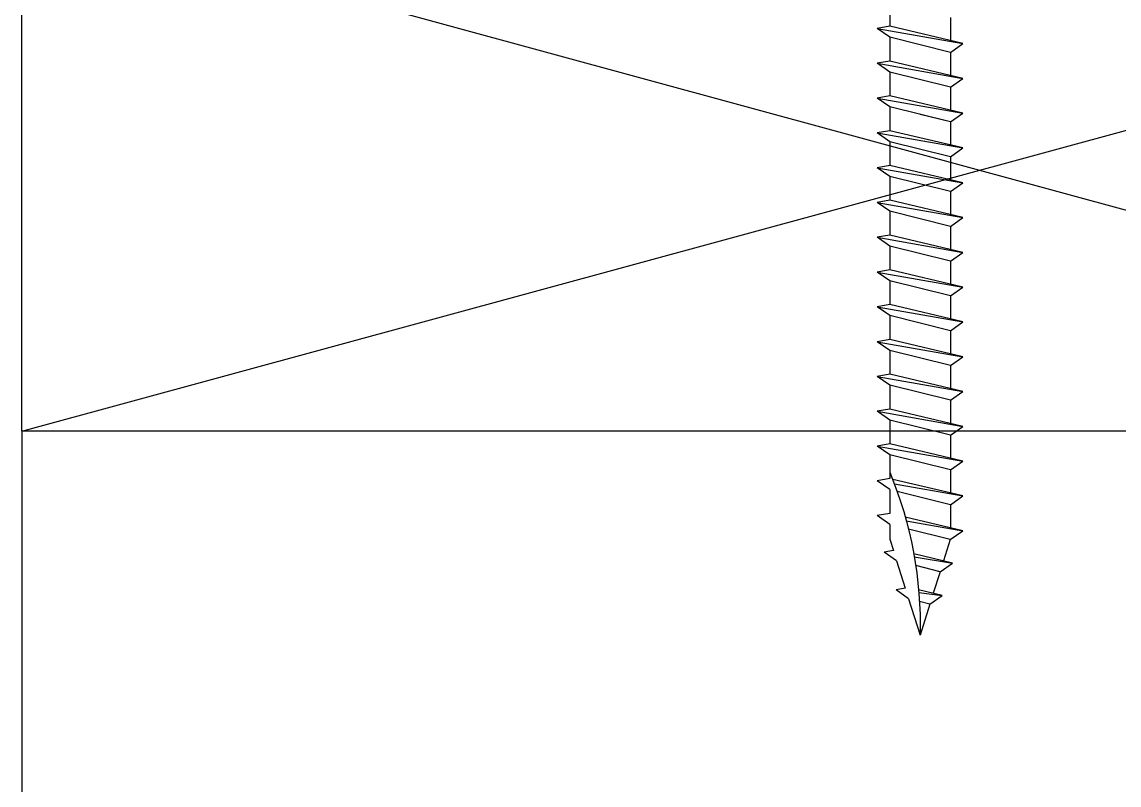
# Model space of a CAD drawing. Header units: inches. Extents: x -2661 to 42767, y -1222 to 9099.
# Drawn here: x 733.078 to 736.23, y 2429.613 to 2431.806 of the extents above; entities that cross this region are included whole.
import ezdxf

# ---------------------------------------------------------------- set-up
doc = ezdxf.new("R2010")
doc.units = ezdxf.units.IN
doc.header["$LTSCALE"] = 12
doc.header["$MEASUREMENT"] = 0
doc.layers.get('0').update_dxf_attribs({"linetype": 'CONTINUOUS'})
doc.layers.add('S-SIMPSON', color=2, linetype='CONTINUOUS')
doc.layers.add('S-WOOD', color=3, linetype='CONTINUOUS')

# ---------------------------------------------------------------- blocks, each defined once
blk = doc.blocks.new('*U1284')
blk.add_lwpolyline([(1.5, -5.5), (0, -5.5), (0, 0), (1.5, 0)], close=True)
at = {"layer": 'S-WOOD', "color": 2}
for p, q in [((1.5, -5.5), (0, 0)), ((1.5, 0), (0, -5.5))]:
    blk.add_line(p, q, dxfattribs=at)
blk = doc.blocks.new('SIP SCREW')
at = {"layer": 'S-SIMPSON', "color": 1}
for p, q in [((0.087, -12.2679), (0.087, -12.3363)), ((0.087, -12.2679), (0.087, -12.3363)), ((0.087, -12.2679), (0.087, -12.3363)), ((0.087, -12.2679), (0.087, -12.3363)), ((0.087, -12.2679), (0.087, -12.3363)), ((-0.087, -12.3112), (-0.087, -12.3775)), ((-0.087, -12.3112), (-0.087, -12.3775)), ((-0.087, -12.3112), (-0.087, -12.3775)), ((-0.087, -12.3112), (-0.087, -12.3775)), ((-0.087, -12.3112), (-0.087, -12.3775)), ((-0.123, -12.386), (0.087, -12.3363)), ((-0.123, -12.386), (0.087, -12.3363)), ((-0.123, -12.386), (0.087, -12.3363)), ((0.123, -12.3427), (-0.123, -12.386)), ((0.123, -12.3427), (-0.123, -12.386)), ((0.123, -12.3427), (-0.123, -12.386)), ((0.087, -12.3363), (0.123, -12.3427)), ((0.087, -12.3363), (0.123, -12.3427)), ((0.087, -12.3363), (0.123, -12.3427)), ((0.087, -12.3679), (0.123, -12.3427)), ((0.087, -12.3679), (0.123, -12.3427)), ((0.087, -12.3679), (0.123, -12.3427)), ((-0.087, -12.4112), (-0.123, -12.386)), ((-0.087, -12.4112), (-0.123, -12.386)), ((-0.087, -12.4112), (-0.123, -12.386)), ((-0.087, -12.4112), (0.087, -12.3679)), ((-0.087, -12.4112), (0.087, -12.3679)), ((-0.087, -12.4112), (0.087, -12.3679)), ((0.087, -12.3679), (0.087, -12.4363)), ((0.087, -12.3679), (0.087, -12.4363)), ((0.087, -12.3679), (0.087, -12.4363)), ((0.087, -12.3679), (0.087, -12.4363)), ((0.087, -12.3679), (0.087, -12.4363)), ((0.087, -12.3679), (0.087, -12.4363)), ((0.087, -12.3679), (0.087, -12.4363)), ((0.087, -12.3679), (0.087, -12.4363)), ((-0.087, -12.4112), (-0.087, -12.4775)), ((-0.087, -12.4112), (-0.087, -12.4775)), ((-0.087, -12.4112), (-0.087, -12.4775)), ((-0.087, -12.4112), (-0.087, -12.4775)), ((-0.087, -12.4112), (-0.087, -12.4775)), ((-0.087, -12.4112), (-0.087, -12.4775)), ((-0.087, -12.4112), (-0.087, -12.4775)), ((-0.087, -12.4112), (-0.087, -12.4775)), ((-0.123, -12.486), (0.087, -12.4363)), ((-0.123, -12.486), (0.087, -12.4363)), ((-0.123, -12.486), (0.087, -12.4363)), ((-0.123, -12.486), (0.087, -12.4363)), ((0.123, -12.4427), (-0.123, -12.486)), ((0.123, -12.4427), (-0.123, -12.486)), ((0.123, -12.4427), (-0.123, -12.486)), ((0.123, -12.4427), (-0.123, -12.486)), ((0.087, -12.4363), (0.123, -12.4427)), ((0.087, -12.4363), (0.123, -12.4427)), ((0.087, -12.4363), (0.123, -12.4427)), ((0.087, -12.4363), (0.123, -12.4427)), ((0.087, -12.4679), (0.123, -12.4427)), ((0.087, -12.4679), (0.123, -12.4427)), ((0.087, -12.4679), (0.123, -12.4427)), ((0.087, -12.4679), (0.123, -12.4427)), ((-0.087, -12.5112), (0.087, -12.4679)), ((-0.087, -12.5112), (0.087, -12.4679)), ((-0.087, -12.5112), (0.087, -12.4679)), ((-0.087, -12.5112), (0.087, -12.4679)), ((0.087, -12.4679), (0.087, -12.5363)), ((0.087, -12.4679), (0.087, -12.5363)), ((0.087, -12.4679), (0.087, -12.5363)), ((0.087, -12.4679), (0.087, -12.5363)), ((0.087, -12.4679), (0.087, -12.5363)), ((0.087, -12.4679), (0.087, -12.5363)), ((-0.087, -12.5112), (-0.123, -12.486)), ((-0.087, -12.5112), (-0.123, -12.486)), ((-0.087, -12.5112), (-0.123, -12.486)), ((-0.087, -12.5112), (-0.123, -12.486)), ((-0.087, -12.5112), (-0.087, -12.5775)), ((-0.087, -12.5112), (-0.087, -12.5775)), ((-0.087, -12.5112), (-0.087, -12.5775)), ((-0.087, -12.5112), (-0.087, -12.5775)), ((-0.087, -12.5112), (-0.087, -12.5775)), ((-0.087, -12.5112), (-0.087, -12.5775)), ((-0.123, -12.586), (0.087, -12.5363)), ((-0.123, -12.586), (0.087, -12.5363)), ((-0.123, -12.586), (0.087, -12.5363)), ((-0.123, -12.586), (0.087, -12.5363)), ((0.123, -12.5427), (-0.123, -12.586)), ((0.123, -12.5427), (-0.123, -12.586)), ((0.123, -12.5427), (-0.123, -12.586)), ((0.123, -12.5427), (-0.123, -12.586)), ((0.087, -12.5363), (0.123, -12.5427)), ((0.087, -12.5363), (0.123, -12.5427)), ((0.087, -12.5363), (0.123, -12.5427)), ((0.087, -12.5363), (0.123, -12.5427)), ((0.087, -12.5679), (0.123, -12.5427)), ((0.087, -12.5679), (0.123, -12.5427)), ((0.087, -12.5679), (0.123, -12.5427)), ((0.087, -12.5679), (0.123, -12.5427)), ((-0.087, -12.6112), (0.087, -12.5679)), ((-0.087, -12.6112), (0.087, -12.5679)), ((-0.087, -12.6112), (0.087, -12.5679)), ((-0.087, -12.6112), (0.087, -12.5679)), ((0.087, -12.5679), (0.087, -12.6363)), ((0.087, -12.5679), (0.087, -12.6363)), ((0.087, -12.5679), (0.087, -12.6363)), ((0.087, -12.5679), (0.087, -12.6363)), ((0.087, -12.5679), (0.087, -12.6363)), ((0.087, -12.5679), (0.087, -12.6363)), ((0.087, -12.5679), (0.087, -12.6363)), ((-0.087, -12.6112), (-0.123, -12.586)), ((-0.087, -12.6112), (-0.123, -12.586)), ((-0.087, -12.6112), (-0.123, -12.586)), ((-0.087, -12.6112), (-0.123, -12.586)), ((-0.087, -12.6112), (-0.123, -12.586)), ((-0.087, -12.6112), (0, -12.5896)), ((-0.123, -12.686), (0.087, -12.6363)), ((-0.123, -12.686), (0.087, -12.6363)), ((-0.123, -12.686), (0.087, -12.6363)), ((-0.123, -12.686), (0.087, -12.6363)), ((-0.087, -12.6112), (-0.087, -12.6775)), ((-0.087, -12.6112), (-0.087, -12.6775)), ((-0.087, -12.6112), (-0.087, -12.6775)), ((-0.087, -12.6112), (-0.087, -12.6775)), ((-0.087, -12.6112), (-0.087, -12.6775)), ((-0.087, -12.6112), (-0.087, -12.6775)), ((-0.087, -12.6112), (-0.087, -12.6775)), ((0.087, -12.6363), (0.123, -12.6427)), ((0.087, -12.6363), (0.123, -12.6427)), ((0.087, -12.6363), (0.123, -12.6427)), ((0.087, -12.6363), (0.123, -12.6427)), ((0.123, -12.6427), (-0.123, -12.686)), ((0.123, -12.6427), (-0.123, -12.686)), ((0.123, -12.6427), (-0.123, -12.686)), ((0.123, -12.6427), (-0.123, -12.686)), ((-0.087, -12.7112), (0.087, -12.6679)), ((-0.087, -12.7112), (0.087, -12.6679)), ((-0.087, -12.7112), (0.087, -12.6679)), ((-0.087, -12.7112), (0.087, -12.6679)), ((0.087, -12.6679), (0.123, -12.6427)), ((0.087, -12.6679), (0.123, -12.6427)), ((0.087, -12.6679), (0.123, -12.6427)), ((0.087, -12.6679), (0.123, -12.6427)), ((0.087, -12.6679), (0.087, -12.7363)), ((0.087, -12.6679), (0.087, -12.7363)), ((0.087, -12.6679), (0.087, -12.7363)), ((0.087, -12.6679), (0.087, -12.7363)), ((0.087, -12.6679), (0.087, -12.7363)), ((0.087, -12.6679), (0.087, -12.7363)), ((0.087, -12.6679), (0.087, -12.7363)), ((-0.087, -12.7112), (-0.123, -12.686)), ((-0.087, -12.7112), (-0.123, -12.686)), ((-0.087, -12.7112), (-0.123, -12.686)), ((-0.087, -12.7112), (-0.123, -12.686)), ((-0.087, -12.7112), (-0.087, -12.7775)), ((-0.087, -12.7112), (-0.087, -12.7775)), ((-0.087, -12.7112), (-0.087, -12.7775)), ((-0.087, -12.7112), (-0.087, -12.7775)), ((-0.087, -12.7112), (-0.087, -12.7775)), ((-0.087, -12.7112), (-0.087, -12.7775)), ((-0.087, -12.7112), (-0.087, -12.7775)), ((-0.123, -12.786), (0.087, -12.7363)), ((-0.123, -12.786), (0.087, -12.7363)), ((-0.123, -12.786), (0.087, -12.7363)), ((-0.123, -12.786), (0.087, -12.7363)), ((-0.123, -12.786), (0.087, -12.7363)), ((0.123, -12.7427), (-0.123, -12.786)), ((0.123, -12.7427), (-0.123, -12.786)), ((0.123, -12.7427), (-0.123, -12.786)), ((0.123, -12.7427), (-0.123, -12.786)), ((0.123, -12.7427), (-0.123, -12.786)), ((0.087, -12.7363), (0.123, -12.7427)), ((0.087, -12.7363), (0.123, -12.7427)), ((0.087, -12.7363), (0.123, -12.7427)), ((0.087, -12.7363), (0.123, -12.7427)), ((0.087, -12.7363), (0.123, -12.7427)), ((0.087, -12.7679), (0.123, -12.7427)), ((0.087, -12.7679), (0.123, -12.7427)), ((0.087, -12.7679), (0.123, -12.7427)), ((0.087, -12.7679), (0.123, -12.7427)), ((0.087, -12.7679), (0.123, -12.7427)), ((-0.087, -12.8112), (-0.123, -12.786)), ((-0.087, -12.8112), (-0.123, -12.786)), ((-0.087, -12.8112), (-0.123, -12.786)), ((-0.087, -12.8112), (-0.123, -12.786)), ((-0.087, -12.8112), (-0.123, -12.786)), ((-0.087, -12.8112), (0.087, -12.7679)), ((-0.087, -12.8112), (0.087, -12.7679)), ((-0.087, -12.8112), (0.087, -12.7679)), ((-0.087, -12.8112), (0.087, -12.7679)), ((-0.087, -12.8112), (0.087, -12.7679)), ((0.087, -12.7679), (0.087, -12.8363)), ((0.087, -12.7679), (0.087, -12.8363)), ((0.087, -12.7679), (0.087, -12.8363)), ((0.087, -12.7679), (0.087, -12.8363)), ((-0.087, -12.8112), (-0.087, -12.8775)), ((-0.087, -12.8112), (-0.087, -12.8775)), ((-0.087, -12.8112), (-0.087, -12.8775)), ((-0.087, -12.8112), (-0.087, -12.8775)), ((-0.123, -12.886), (0.087, -12.8363)), ((-0.123, -12.886), (0.087, -12.8363)), ((-0.123, -12.886), (0.087, -12.8363)), ((-0.123, -12.886), (0.087, -12.8363)), ((0.123, -12.8427), (-0.123, -12.886)), ((0.123, -12.8427), (-0.123, -12.886)), ((0.123, -12.8427), (-0.123, -12.886)), ((0.123, -12.8427), (-0.123, -12.886)), ((0.087, -12.8363), (0.123, -12.8427)), ((0.087, -12.8363), (0.123, -12.8427)), ((0.087, -12.8363), (0.123, -12.8427)), ((0.087, -12.8363), (0.123, -12.8427)), ((0.087, -12.8679), (0.123, -12.8427)), ((0.087, -12.8679), (0.123, -12.8427)), ((0.087, -12.8679), (0.123, -12.8427)), ((0.087, -12.8679), (0.123, -12.8427)), ((-0.087, -12.9112), (-0.123, -12.886)), ((-0.087, -12.9112), (-0.123, -12.886)), ((-0.087, -12.9112), (-0.123, -12.886)), ((-0.087, -12.9112), (-0.123, -12.886)), ((-0.087, -12.9112), (0.087, -12.8679)), ((-0.087, -12.9112), (0.087, -12.8679)), ((-0.087, -12.9112), (0.087, -12.8679)), ((-0.087, -12.9112), (0.087, -12.8679)), ((0.087, -12.8679), (0.087, -12.9363)), ((0.087, -12.8679), (0.087, -12.9363)), ((0.087, -12.8679), (0.087, -12.9363)), ((0.087, -12.8679), (0.087, -12.9363)), ((0.087, -12.8679), (0.087, -12.9363)), ((0.087, -12.8679), (0.087, -12.9363)), ((-0.087, -12.9112), (-0.087, -12.9775)), ((-0.087, -12.9112), (-0.087, -12.9775)), ((-0.087, -12.9112), (-0.087, -12.9775)), ((-0.087, -12.9112), (-0.087, -12.9775)), ((-0.087, -12.9112), (-0.087, -12.9775)), ((-0.087, -12.9112), (-0.087, -12.9775)), ((-0.123, -12.986), (0.087, -12.9363)), ((-0.123, -12.986), (0.087, -12.9363)), ((-0.123, -12.986), (0.087, -12.9363)), ((-0.123, -12.986), (0.087, -12.9363)), ((0.123, -12.9427), (-0.123, -12.986)), ((0.123, -12.9427), (-0.123, -12.986)), ((0.123, -12.9427), (-0.123, -12.986)), ((0.123, -12.9427), (-0.123, -12.986)), ((0.087, -12.9363), (0.123, -12.9427)), ((0.087, -12.9363), (0.123, -12.9427)), ((0.087, -12.9363), (0.123, -12.9427)), ((0.087, -12.9363), (0.123, -12.9427)), ((0.087, -12.9679), (0.123, -12.9427)), ((0.087, -12.9679), (0.123, -12.9427)), ((0.087, -12.9679), (0.123, -12.9427)), ((0.087, -12.9679), (0.123, -12.9427)), ((-0.087, -13.0112), (-0.123, -12.986)), ((-0.087, -13.0112), (-0.123, -12.986)), ((-0.087, -13.0112), (-0.123, -12.986)), ((-0.087, -13.0112), (-0.123, -12.986)), ((-0.087, -13.0112), (0.087, -12.9679)), ((-0.087, -13.0112), (0.087, -12.9679)), ((-0.087, -13.0112), (0.087, -12.9679)), ((-0.087, -13.0112), (0.087, -12.9679)), ((0.087, -12.9679), (0.087, -13.0363)), ((0.087, -12.9679), (0.087, -13.0363)), ((0.087, -12.9679), (0.087, -13.0363)), ((0.087, -12.9679), (0.087, -13.0363)), ((-0.087, -13.0112), (-0.087, -13.0775)), ((-0.087, -13.0112), (-0.087, -13.0775)), ((-0.087, -13.0112), (-0.087, -13.0775)), ((-0.087, -13.0112), (-0.087, -13.0775)), ((-0.123, -13.086), (0.087, -13.0363)), ((-0.123, -13.086), (0.087, -13.0363)), ((-0.123, -13.086), (0.087, -13.0363)), ((-0.123, -13.086), (0.087, -13.0363)), ((0.123, -13.0427), (-0.123, -13.086)), ((0.123, -13.0427), (-0.123, -13.086)), ((0.123, -13.0427), (-0.123, -13.086)), ((0.123, -13.0427), (-0.123, -13.086)), ((0.087, -13.0363), (0.123, -13.0427)), ((0.087, -13.0363), (0.123, -13.0427)), ((0.087, -13.0363), (0.123, -13.0427)), ((0.087, -13.0363), (0.123, -13.0427)), ((0.087, -13.0679), (0.123, -13.0427)), ((0.087, -13.0679), (0.123, -13.0427)), ((0.087, -13.0679), (0.123, -13.0427)), ((0.087, -13.0679), (0.123, -13.0427)), ((-0.087, -13.1112), (0.087, -13.0679)), ((-0.087, -13.1112), (0.087, -13.0679)), ((-0.087, -13.1112), (0.087, -13.0679)), ((-0.087, -13.1112), (0.087, -13.0679)), ((0.087, -13.0679), (0.087, -13.1363)), ((-0.087, -13.1112), (-0.123, -13.086)), ((-0.087, -13.1112), (-0.123, -13.086)), ((-0.087, -13.1112), (-0.123, -13.086)), ((-0.087, -13.1112), (-0.123, -13.086)), ((-0.087, -13.1112), (-0.087, -13.1775)), ((-0.123, -13.186), (0.087, -13.1363)), ((-0.123, -13.186), (0.087, -13.1363)), ((0.123, -13.1427), (-0.123, -13.186)), ((0.123, -13.1427), (-0.123, -13.186)), ((0.087, -13.1363), (0.123, -13.1427)), ((0.087, -13.1363), (0.123, -13.1427)), ((0.087, -13.1679), (0.123, -13.1427)), ((0.087, -13.1679), (0.123, -13.1427)), ((-0.087, -13.2112), (0.087, -13.1679)), ((-0.087, -13.2112), (0.087, -13.1679)), ((0.087, -13.1679), (0.087, -13.2363)), ((0.087, -13.1679), (0.087, -13.2363)), ((-0.087, -13.2112), (-0.123, -13.186)), ((-0.087, -13.2112), (-0.123, -13.186)), ((-0.123, -13.286), (0.087, -13.2363)), ((-0.123, -13.286), (0.087, -13.2363)), ((-0.087, -13.2112), (-0.087, -13.2775)), ((-0.087, -13.2112), (-0.087, -13.2775)), ((0.087, -13.2363), (0.123, -13.2427)), ((0.087, -13.2363), (0.123, -13.2427)), ((0.123, -13.2427), (-0.123, -13.286)), ((0.123, -13.2427), (-0.123, -13.286)), ((-0.087, -13.3112), (0.087, -13.2679)), ((-0.087, -13.3112), (0.087, -13.2679)), ((0.087, -13.2679), (0.123, -13.2427)), ((0.087, -13.2679), (0.123, -13.2427)), ((0.087, -13.2679), (0.087, -13.3363)), ((-0.087, -13.3112), (-0.123, -13.286)), ((-0.087, -13.3112), (-0.123, -13.286)), ((-0.087, -13.3112), (-0.087, -13.3775)), ((-0.123, -13.386), (0.087, -13.3363)), ((0.123, -13.3427), (-0.123, -13.386)), ((0.087, -13.3363), (0.123, -13.3427)), ((0.087, -13.3679), (0.123, -13.3427)), ((-0.087, -13.4112), (-0.123, -13.386)), ((-0.087, -13.4112), (0.087, -13.3679)), ((0.087, -13.3679), (0.087, -13.4363)), ((-0.087, -13.4112), (-0.087, -13.4775)), ((-0.123, -13.486), (0.087, -13.4363)), ((0.123, -13.4427), (-0.123, -13.486)), ((0.087, -13.4363), (0.123, -13.4427)), ((0.087, -13.4679), (0.123, -13.4427)), ((-0.087, -13.5112), (-0.123, -13.486)), ((-0.087, -13.5112), (0.087, -13.4679)), ((0.087, -13.4679), (0.087, -13.5363)), ((-0.087, -13.5112), (-0.087, -13.5775)), ((-0.123, -13.586), (0.087, -13.5363)), ((0.123, -13.5427), (-0.123, -13.586)), ((0.087, -13.5363), (0.123, -13.5427)), ((0.087, -13.5679), (0.123, -13.5427)), ((-0.087, -13.6112), (0.087, -13.5679)), ((0.087, -13.5679), (0.087, -13.6363)), ((-0.087, -13.6112), (-0.123, -13.586)), ((-0.087, -13.6112), (-0.087, -13.6775)), ((-0.123, -13.686), (0.0787, -13.6383)), ((0.087, -13.6363), (0.123, -13.6427)), ((0.087, -13.6679), (0.123, -13.6427)), ((0.0737, -13.6514), (-0.123, -13.686)), ((-0.087, -13.7112), (0.0658, -13.6732)), ((0.087, -13.6679), (0.087, -13.7363)), ((-0.087, -13.7112), (-0.123, -13.686)), ((-0.087, -13.7112), (-0.087, -13.7775)), ((0.087, -13.7363), (0.123, -13.7427)), ((0.087, -13.7679), (0.123, -13.7427)), ((-0.1227, -13.786), (0.0425, -13.7469)), ((0.0396, -13.7574), (-0.1227, -13.786)), ((0.087, -13.7679), (0.087, -13.8104)), ((-0.0867, -13.8112), (-0.1227, -13.786)), ((-0.0867, -13.8112), (0.0334, -13.7812)), ((-0.0867, -13.8112), (-0.0673, -13.8728)), ((0.087, -13.8104), (0.0768, -13.8429)), ((-0.0931, -13.879), (0.0182, -13.8526)), ((0.0166, -13.8614), (-0.0931, -13.879)), ((0.0673, -13.8728), (0.1033, -13.8476)), ((0.0768, -13.8429), (0.1033, -13.8476)), ((-0.0575, -13.9039), (-0.0931, -13.879)), ((-0.0575, -13.9039), (0.0126, -13.8864)), ((0.0673, -13.8728), (0.0425, -13.9514)), ((-0.0575, -13.9039), (-0.038, -13.9659)), ((-0.0635, -13.9719), (0.0043, -13.9559)), ((0.0036, -13.9637), (-0.0635, -13.9719)), ((0.0331, -13.9813), (0.0691, -13.9561)), ((0.0425, -13.9514), (0.0691, -13.9561)), ((-0.0283, -13.9966), (-0.0635, -13.9719)), ((-0.0283, -13.9966), (0.0018, -13.9891)), ((0.0331, -13.9813), (0, -14.0863)), ((-0.0283, -13.9966), (0, -14.0863))]:
    blk.add_line(p, q, dxfattribs=at)
blk.add_arc((1.1585, -14.0589), 1.1588, 157.6147, 181.3564, dxfattribs=at)

msp = doc.modelspace()

# ---------------------------------------------------------------- linework, layer by layer
at = {"layer": 'S-WOOD'}
msp.add_lwpolyline([(738.57793, 2400.17972), (738.57793, 2430.6299), (733.07793, 2430.6299), (733.07793, 2400.17972)], dxfattribs=at)

# ---------------------------------------------------------------- block references
at = {"layer": 'S-WOOD', "xscale": -1}
msp.add_blockref('SIP SCREW', (735.65834, 2444.1299), dxfattribs=at)
at = {"layer": 'S-WOOD', "rotation": 270}
msp.add_blockref('*U1284', (738.57793, 2432.1299), dxfattribs=at)

doc.saveas('drawing.dxf')
